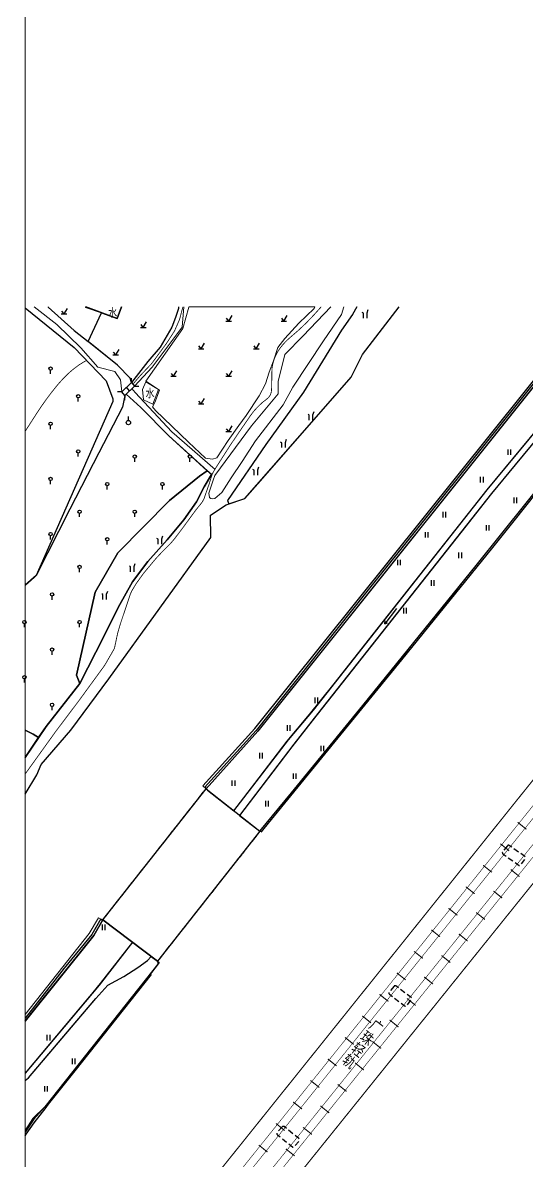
# Model space of a CAD drawing. Extents: x 396500 to 398250, y 1005980 to 1008200.
# Drawn here: x 397299.6 to 397391, y 1007245.2 to 1007451.5 of the extents above; entities that cross this region are included whole.
import ezdxf
from ezdxf.enums import TextEntityAlignment as Align

# ---------------------------------------------------------------- set-up
doc = ezdxf.new("R2010")
doc.units = 0
doc.header["$LTSCALE"] = 0.5
for name, pattern in [('X2', [10, 8, -2]), ('X3', [5, 4, -1]), ('X31', [1.8, 1.2, -0.6]), ('X5', [3, 2, -1])]:
    doc.linetypes.add(name, pattern=pattern)
doc.layers.get('0').update_dxf_attribs({"linetype": 'CONTINUOUS'})
doc.layers.add('ASSIST', color=7, linetype='CONTINUOUS', plot=False)
for name, color, linetype in [('DGX', 2, 'CONTINUOUS'), ('DLSS', 4, 'CONTINUOUS'), ('DMTZ', 3, 'CONTINUOUS'), ('JMD', 6, 'CONTINUOUS'), ('SXSS', 5, 'CONTINUOUS'), ('ZBTZ', 3, 'CONTINUOUS')]:
    doc.layers.add(name, color=color, linetype=linetype)
doc.layers.add('绘图层', color=6, linetype='CONTINUOUS', lineweight=5)
doc.styles.add('正等线体', font='simhei.ttf')
doc.styles.add('细等线体', font='长等线体_0.TTF', dxfattribs={"width": 0.8})
doc.linetypes.add('10421', pattern='A,2,[150,AAA.SHX,S=1,R=0,X=0,Y=1],1e-11', length=2)
doc.linetypes.add('10422', pattern='A,2,[150,AAA.SHX,S=1,R=0,X=0,Y=1],2,[177,AAA.SHX,S=1,R=0,X=0,Y=0.8],1e-09', length=4)
doc.linetypes.add('1161', pattern='A,0,[149,AAA.SHX,S=0.15,R=0,X=0,Y=0],-1.6', length=1.6)
doc.linetypes.add('444', pattern='A,4.5,[145,AAA.SHX,S=1,R=0,X=0,Y=1],4.5,-0.5,[146,AAA.SHX,S=1,R=0,X=0,Y=0],-0.5', length=10)
doc.linetypes.add('833', pattern='A,2,[150,AAA.SHX,S=0.8,R=0,X=0,Y=0.8],2,[150,AAA.SHX,S=2,R=0,X=0,Y=2],1e-11', length=4)

# ---------------------------------------------------------------- blocks, each defined once
blk = doc.blocks.new('gc125')
blk.add_line((0, 0.8), (0, 2.2))
blk.add_circle((0, 0), 0.8)
blk = doc.blocks.new('gc086')
for p, q in [((0, 0), (7, 0)), ((7, 0), (6.18, 0.57)), ((7, 0), (6.18, -0.57))]:
    blk.add_line(p, q)
blk = doc.blocks.new('gc325')
blk.add_line((0, 0), (0, 1.3))
blk.add_circle((0, 1.9), 0.6)
blk = doc.blocks.new('gc246')
at = {"flags": 128}
for points in [[(-0.39, 0.42), (-0.39, 2.22), (-0.83, 2.47)], [(1.22, 3.35), (0.81, 2.22), (0.81, 0.42)]]:
    blk.add_lwpolyline(points, dxfattribs=at)
blk = doc.blocks.new('gc121')
for p, q in [((-0.5, -1), (-0.5, 1)), ((0.5, -1), (0.5, 1))]:
    blk.add_line(p, q)
blk = doc.blocks.new('gc123')
for p, q in [((-1, 0), (1, 0)), ((0, 0), (-0.8, 1)), ((0, 0), (1.2, 2))]:
    blk.add_line(p, q)

msp = doc.modelspace()

# ---------------------------------------------------------------- linework, layer by layer
at = {"layer": 'ASSIST', "linetype": '1161', "flags": 128}
for points in [[(397300, 1007399.85), (397308.89, 1007392.64), (397314.68, 1007386.57), (397315.92, 1007383.33), (397315.92, 1007382.87), (397302, 1007351.3), (397300, 1007349.53)], [(397304.18, 1007400), (397304.19, 1007399.97), (397308.93, 1007395.73), (397311.44, 1007393.72), (397313.85, 1007398.91), (397311.01, 1007399.91), (397311.04, 1007400)], [(397327.84, 1007400), (397327.81, 1007399.73), (397327.3, 1007398.09), (397326.61, 1007396.31), (397324.5, 1007392.7), (397322.27, 1007390.07), (397319.27, 1007386.28), (397319.05, 1007387.08), (397316.78, 1007389.46), (397311.44, 1007393.72), (397313.85, 1007398.91), (397316.72, 1007397.9), (397317.46, 1007400)], [(397360.14, 1007400), (397360.13, 1007399.98), (397359.38, 1007398.62), (397357.34, 1007395.75), (397350.45, 1007384.55), (397343.67, 1007375.07), (397336.72, 1007364.9), (397336.93, 1007364.27), (397339.86, 1007365.24), (397342.7, 1007368.48), (397351.59, 1007378.62), (397359.09, 1007387.26), (397361.16, 1007391.37), (397367.84, 1007400)], [(397300, 1007323.26), (397301.48, 1007322.58), (397302.44, 1007321.92), (397303.85, 1007323.96), (397309.92, 1007331.76), (397309.32, 1007333.25), (397312.73, 1007348.3), (397316.8, 1007355.44), (397326.17, 1007364.93), (397331.64, 1007369.3), (397333.04, 1007370.29), (397326.09, 1007376.6), (397320.99, 1007381.75), (397318.31, 1007384.16), (397318.06, 1007383.91), (397317.67, 1007381.8), (397313.36, 1007373.54), (397308.1, 1007363.34), (397302, 1007351.3), (397301.66, 1007350.95), (397300, 1007349.5)]]:
    msp.add_lwpolyline(points, dxfattribs=at)
at = {"layer": 'ASSIST', "linetype": '1161', "lineweight": 0}
msp.add_lwpolyline([(397352.54, 1007399.98), (397352.42, 1007399.71), (397349.62, 1007397.04), (397347.09, 1007394.27), (397345.83, 1007392.66), (397345.04, 1007390.22), (397344.27, 1007388.18), (397343.56, 1007386.07), (397342.41, 1007383.86), (397340.1, 1007380.3), (397338.75, 1007378.49), (397336.84, 1007375.75), (397334.78, 1007372.66), (397333.96, 1007372.42), (397332.71, 1007372.57), (397329.65, 1007375.47), (397323.66, 1007381.24), (397323.09, 1007381.85), (397323.5, 1007382.66), (397324.39, 1007384.93), (397321.92, 1007386.56), (397328.62, 1007396.07), (397329.69, 1007399.97)], close=True, dxfattribs=at)
msp.add_lwpolyline([(397352.55, 1007400), (397329.69, 1007400)], dxfattribs=at)
at = {"layer": 'ASSIST', "linetype": 'Continuous', "flags": 128}
for points in [[(397403.74, 1007400), (397397.48, 1007392.18), (397392.23, 1007385.63), (397364.06, 1007350.42), (397342.21, 1007323.12), (397332.82, 1007312.67), (397333.07, 1007312.43), (397337.85, 1007308.67), (397341.68, 1007313.64), (397347.54, 1007321.27), (397351.58, 1007326.09), (397356.02, 1007331.67), (397363.16, 1007340.72), (397377.92, 1007359.42), (397383.76, 1007366.83), (397393.06, 1007378.07), (397401.42, 1007388.17), (397402.3, 1007389.23), (397403.92, 1007391.18), (397406.69, 1007394.49), (397409.41, 1007397.73), (397411.29, 1007399.98), (397411.31, 1007400)], [(397407.07, 1007393.42), (397388.86, 1007371.37), (397384.57, 1007366.18), (397379.89, 1007360.25), (397369.01, 1007346.46), (397352.04, 1007324.95), (397348.35, 1007320.25), (397344.93, 1007315.75), (397338.9, 1007307.84), (397342.56, 1007304.95), (397348.28, 1007311.93), (397361.24, 1007327.77), (397381.78, 1007353.12), (397395.74, 1007370.51)], [(397300, 1007318.35), (397302.44, 1007321.92), (397301.48, 1007322.58), (397300, 1007323.26)]]:
    msp.add_lwpolyline(points, dxfattribs=at)
for points in [[(397319.82, 1007385.63), (397318.06, 1007383.91), (397317.55, 1007384.61), (397319.27, 1007386.28)], [(397314.12, 1007288.92), (397332.8, 1007312.64), (397342.56, 1007304.95), (397323.99, 1007281.4)]]:
    msp.add_lwpolyline(points, close=True, dxfattribs=at)
at = {"layer": 'DGX', "color": 3, "linetype": 'Continuous', "lineweight": -2, "const_width": 0.15, "elevation": 15}
msp.add_lwpolyline([(397311.14, 1007390.28), (397310.73, 1007390.06), (397310.34, 1007389.83), (397309.97, 1007389.59), (397309.61, 1007389.35), (397309.26, 1007389.09), (397308.91, 1007388.83), (397308.57, 1007388.55), (397308.23, 1007388.26), (397307.89, 1007387.96), (397307.55, 1007387.64), (397307.22, 1007387.31), (397306.89, 1007386.97), (397306.57, 1007386.62), (397306.24, 1007386.25), (397305.91, 1007385.87), (397305.59, 1007385.48), (397305.26, 1007385.07), (397304.93, 1007384.65), (397304.59, 1007384.22), (397304.26, 1007383.77), (397303.91, 1007383.31), (397303.57, 1007382.83), (397303.22, 1007382.34), (397302.87, 1007381.84), (397302.43, 1007381.18), (397301.82, 1007380.24), (397301.03, 1007379.01), (397300.06, 1007377.5), (397300, 1007377.4)], dxfattribs=at)
at = {"layer": 'DLSS', "linetype": 'Continuous'}
for p, q in [((397319.27, 1007386.28), (397319.28, 1007387.08)), ((397317.55, 1007384.61), (397316.75, 1007384.62)), ((397317.55, 1007384.61), (397319.27, 1007386.28)), ((397319.82, 1007385.63), (397318.06, 1007383.91)), ((397318.94, 1007384.77), (397318.41, 1007385.45)), ((397319.82, 1007385.63), (397320.62, 1007385.62)), ((397318.06, 1007383.91), (397318.05, 1007383.11))]:
    msp.add_line(p, q, dxfattribs=at)
at = {"layer": 'DLSS', "linetype": 'X3', "const_width": 0.15, "flags": 128}
msp.add_lwpolyline([(397300, 1007399.85), (397308.89, 1007392.64), (397314.68, 1007386.57), (397315.92, 1007383.33), (397315.92, 1007382.87), (397302, 1007351.3), (397301.66, 1007350.95), (397300, 1007349.5)], dxfattribs=at)
at = {"layer": 'DLSS', "linetype": 'Continuous', "const_width": 0.2, "elevation": -27.35, "flags": 128}
for points in [[(397461.08, 1007400), (397445.43, 1007380.59), (397404.43, 1007329.63), (397322.58, 1007227.59), (397300.27, 1007200.01), (397300.26, 1007200)], [(397315.2, 1007200), (397476.21, 1007399.99), (397476.22, 1007400)]]:
    msp.add_lwpolyline(points, dxfattribs=at)
at = {"layer": 'DLSS', "color": 7, "linetype": 'X2', "const_width": 0.1, "elevation": -27.35, "flags": 128}
for points in [[(397464.8, 1007400), (397463.35, 1007398.19), (397447.69, 1007378.77), (397406.69, 1007327.81), (397324.84, 1007225.77), (397303.99, 1007200)], [(397311.36, 1007200), (397312.85, 1007201.87), (397472.36, 1007400)]]:
    msp.add_lwpolyline(points, dxfattribs=at)
at = {"layer": 'DLSS', "linetype": 'X2', "const_width": 0.1, "elevation": -27.35, "flags": 128}
for points in [[(397466.65, 1007400), (397464.46, 1007397.29), (397448.8, 1007377.87), (397407.81, 1007326.91), (397325.95, 1007224.87), (397305.84, 1007200)], [(397309.52, 1007200), (397311.73, 1007202.77), (397470.52, 1007400)]]:
    msp.add_lwpolyline(points, dxfattribs=at)
at = {"layer": 'DLSS', "linetype": 'X3', "flags": 128}
msp.add_lwpolyline([(397328.61, 1007400, 0.15, 0.15, 0), (397328.01, 1007397.72, 0.15, 0.15, 0), (397327.1, 1007395.64, 0.15, 0.15, 0), (397325.67, 1007393.42, 0.15, 0.15, 0), (397322.95, 1007389.72, 0.15, 0.15, 0), (397320.9, 1007387.56, 0.15, 0.15, 0), (397319.54, 1007385.97, 0, 0, 0)], format="xyseb", dxfattribs=at)
at = {"layer": 'DLSS', "linetype": 'Continuous', "const_width": 0.2, "flags": 128}
for points in [[(397390.87, 1007305.32), (397389.29, 1007306.59)], [(397387.75, 1007301.42), (397386.16, 1007302.69)], [(397384.62, 1007297.52), (397383.03, 1007298.79)], [(397388.04, 1007298.02), (397389.62, 1007296.74)], [(397381.49, 1007293.62), (397379.9, 1007294.89)], [(397384.9, 1007294.13), (397386.49, 1007292.85)], [(397378.36, 1007289.72), (397376.77, 1007290.99)], [(397381.77, 1007290.23), (397383.35, 1007288.96)], [(397375.23, 1007285.82), (397373.64, 1007287.09)], [(397378.63, 1007286.34), (397380.22, 1007285.06)], [(397372.1, 1007281.92), (397370.52, 1007283.19)], [(397375.49, 1007282.44), (397377.08, 1007281.17)], [(397368.97, 1007278.02), (397367.39, 1007279.29)], [(397372.36, 1007278.55), (397373.94, 1007277.27)], [(397365.85, 1007274.12), (397364.26, 1007275.39)], [(397369.22, 1007274.65), (397370.81, 1007273.38)], [(397362.72, 1007270.22), (397361.13, 1007271.49)], [(397366.09, 1007270.76), (397367.67, 1007269.48)], [(397359.59, 1007266.32), (397358, 1007267.59)], [(397362.95, 1007266.86), (397364.54, 1007265.59)], [(397356.46, 1007262.42), (397354.87, 1007263.69)], [(397359.82, 1007262.97), (397361.4, 1007261.69)], [(397353.33, 1007258.52), (397351.74, 1007259.79)], [(397356.68, 1007259.07), (397358.27, 1007257.8)], [(397350.2, 1007254.62), (397348.61, 1007255.89)], [(397353.55, 1007255.18), (397355.13, 1007253.9)], [(397347.07, 1007250.71), (397345.49, 1007251.99)], [(397350.41, 1007251.28), (397352, 1007250.01)], [(397343.94, 1007246.81), (397342.36, 1007248.09)], [(397347.27, 1007247.39), (397348.86, 1007246.11)]]:
    msp.add_lwpolyline(points, dxfattribs=at)
at = {"layer": 'DLSS', "linetype": 'X5', "flags": 128}
for points in [[(397387.42, 1007302.32), (397386.53, 1007301.17, 0.393156), (397386.66, 1007300.83), (397389.56, 1007298.76), (397389.67, 1007298.72), (397389.82, 1007298.81), (397390.69, 1007300.03), (397390.72, 1007300.13), (397390.65, 1007300.31), (397390.57, 1007300.39), (397387.77, 1007302.37, 0.399848)], [(397366.88, 1007276.88), (397365.95, 1007275.76, 0.393156), (397366.07, 1007275.42), (397368.9, 1007273.25), (397369, 1007273.21), (397369.16, 1007273.29), (397370.07, 1007274.48), (397370.11, 1007274.58), (397370.05, 1007274.77), (397369.97, 1007274.84), (397367.23, 1007276.92, 0.399848)], [(397346.6, 1007251.39), (397345.64, 1007250.3, 0.393156), (397345.75, 1007249.95), (397348.52, 1007247.71), (397348.63, 1007247.67), (397348.79, 1007247.75), (397349.73, 1007248.91), (397349.77, 1007249.01), (397349.71, 1007249.2), (397349.64, 1007249.28), (397346.95, 1007251.42, 0.399848)]]:
    msp.add_lwpolyline(points, format="xyb", close=True, dxfattribs=at)
at = {"layer": 'DMTZ', "linetype": '10421', "flags": 128}
msp.add_lwpolyline([(397300, 1007311.65), (397302.13, 1007315.16), (397302.95, 1007317.04), (397308.27, 1007323.28), (397315.17, 1007332.61), (397333.67, 1007358.17), (397333.62, 1007362.25), (397336.44, 1007364.11), (397339.86, 1007365.24), (397351.59, 1007378.62), (397359.09, 1007387.26), (397361.16, 1007391.37), (397367.84, 1007400)], dxfattribs=at)
at = {"layer": 'DMTZ', "linetype": '10421', "lineweight": 0}
for points in [[(397301.63, 1007400), (397305.76, 1007396.78), (397310.14, 1007392.57), (397313.21, 1007389.05), (397316.25, 1007388.26), (397317.28, 1007386.8), (397317.55, 1007384.61)], [(397319.27, 1007386.28), (397319.05, 1007387.08), (397316.78, 1007389.46), (397308.93, 1007395.73), (397304.19, 1007399.97), (397304.18, 1007400)], [(397328.79, 1007400), (397328.51, 1007396.33), (397323.07, 1007389.07), (397319.82, 1007385.63)], [(397357.79, 1007400), (397357.36, 1007398.61), (397354.11, 1007393.83), (397348.54, 1007385.43), (397346.79, 1007382.25), (397341.8, 1007375.73), (397339.33, 1007371.98), (397337.34, 1007369.03), (397335.66, 1007366.38), (397334.4, 1007365.27), (397333.93, 1007365.19), (397333.67, 1007365.27), (397333.42, 1007365.46), (397333.33, 1007366.26), (397334.07, 1007368.56), (397334.42, 1007369.44)], [(397334.42, 1007369.44), (397341.02, 1007378.41), (397345.87, 1007384.25), (397345.89, 1007386.49), (397347.07, 1007391.39), (397350.42, 1007394.77), (397355.41, 1007399.98), (397355.43, 1007400)], [(397336.72, 1007364.9), (397343.67, 1007375.07), (397350.45, 1007384.55), (397357.34, 1007395.75), (397359.38, 1007398.62), (397360.13, 1007399.98), (397360.14, 1007400)], [(397334.47, 1007370.5), (397326.58, 1007377.35), (397319.98, 1007384.47), (397319.36, 1007385.18)], [(397318.06, 1007383.91), (397317.67, 1007381.8), (397313.36, 1007373.54), (397308.1, 1007363.34)], [(397318.31, 1007384.16), (397320.99, 1007381.75), (397326.09, 1007376.6), (397333.07, 1007370.26), (397333.81, 1007369.59)]]:
    msp.add_lwpolyline(points, dxfattribs=at)
at = {"layer": 'DMTZ', "linetype": '10422'}
msp.add_lwpolyline([(397403.74, 1007400), (397342.21, 1007323.12), (397332.82, 1007312.67), (397332.2, 1007313.16), (397341.63, 1007323.58), (397402.91, 1007400)], dxfattribs=at)
at = {"layer": 'DMTZ', "linetype": '10422', "lineweight": 0}
for points in [[(397342.56, 1007304.95), (397348.53, 1007312.23), (397351.68, 1007316.04), (397368.12, 1007336.21), (397370.71, 1007339.49), (397376.62, 1007346.72), (397380.47, 1007351.5), (397383.49, 1007355.22), (397403.81, 1007380.59), (397406.15, 1007383.6), (397406.99, 1007382.85), (397409.66, 1007386.22), (397408.82, 1007386.88), (397419.27, 1007400)], [(397300, 1007271.74), (397311.65, 1007286.45), (397313.34, 1007289.25), (397314.12, 1007288.92)], [(397303.58, 1007255), (397324.34, 1007281.14)], [(397300, 1007250.74), (397301.39, 1007252.87)]]:
    msp.add_lwpolyline(points, dxfattribs=at)
at = {"layer": 'DMTZ', "linetype": '10421'}
msp.add_lwpolyline([(397333.81, 1007369.59), (397332.49, 1007367.36), (397331.1, 1007364.68), (397328.78, 1007361.39), (397325.79, 1007357.77), (397322.28, 1007353.84), (397319.45, 1007350.17), (397316.88, 1007345.49), (397314.27, 1007340.23), (397309.92, 1007331.76), (397303.85, 1007323.96), (397300, 1007318.35)], dxfattribs=at)
at = {"layer": 'DMTZ', "linetype": '10422', "flags": 128}
for points in [[(397314.12, 1007288.92), (397312.45, 1007286.07), (397300, 1007270.54)], [(397301.39, 1007252.87), (397303.58, 1007255)]]:
    msp.add_lwpolyline(points, dxfattribs=at)
at = {"layer": 'JMD', "linetype": '444', "flags": 128}
for points in [[(397403.27, 1007400), (397361.69, 1007348.08), (397341.91, 1007323.22), (397332.52, 1007312.9)], [(397342.77, 1007304.8), (397368.28, 1007336.01), (397384.8, 1007356.4), (397388.66, 1007361.21), (397400.64, 1007376.27), (397406.42, 1007383.36)], [(397313.71, 1007289.1), (397312.11, 1007286.25), (397307.11, 1007280.12), (397301.8, 1007273.3), (397300, 1007271.07)], [(397303.81, 1007254.91), (397304.26, 1007255.48), (397309.09, 1007261.53), (397322.91, 1007279)], [(397300, 1007249.75), (397300.22, 1007250.07), (397301.63, 1007252.1), (397303.81, 1007254.91)]]:
    msp.add_lwpolyline(points, dxfattribs=at)
at = {"layer": 'SXSS', "linetype": 'Continuous'}
for p, q in [((397332.8, 1007312.64), (397332.74, 1007313.14)), ((397332.8, 1007312.64), (397342.56, 1007304.95)), ((397342.56, 1007304.95), (397343.06, 1007305.01)), ((397314.12, 1007288.92), (397313.62, 1007288.86)), ((397314.12, 1007288.92), (397323.99, 1007281.4)), ((397323.99, 1007281.4), (397324.04, 1007280.91))]:
    msp.add_line(p, q, dxfattribs=at)
at = {"layer": 'SXSS', "linetype": 'Continuous', "const_width": 0.15, "flags": 128}
msp.add_lwpolyline([(397300, 1007315.3), (397305.48, 1007322.93), (397309.85, 1007328.74), (397314.43, 1007335.02), (397316.2, 1007338.09), (397316.77, 1007340.79), (397317.25, 1007342.45), (397317.85, 1007344.25), (397318.11, 1007345), (397318.66, 1007346.67), (397319.06, 1007347.86), (397319.36, 1007348.54), (397320.23, 1007349.97), (397321.48, 1007351.7), (397323.7, 1007354.36), (397324.71, 1007355.45), (397325.76, 1007356.5), (397326.44, 1007357.2), (397327.08, 1007357.94), (397328.66, 1007360.04), (397330.94, 1007363.15), (397331.81, 1007364.23), (397332.18, 1007364.71), (397332.42, 1007365.18), (397333.42, 1007368.04), (397333.73, 1007369.07), (397333.89, 1007369.58), (397334.28, 1007370.35), (397337.11, 1007374.79), (397338.41, 1007376.72), (397340.82, 1007380.23), (397341.47, 1007381.1), (397342.2, 1007381.9), (397342.99, 1007382.64), (397343.84, 1007383.31), (397344.18, 1007383.62), (397344.42, 1007383.97), (397344.59, 1007384.38), (397344.67, 1007384.81), (397344.69, 1007385.34), (397344.72, 1007386.72), (397344.73, 1007387.42), (397344.74, 1007388.2), (397344.78, 1007388.93), (397344.91, 1007389.67), (397345.11, 1007390.37), (397345.39, 1007391.09), (397345.72, 1007391.75), (397346.13, 1007392.38), (397346.75, 1007393.17), (397347.43, 1007393.89), (397348.18, 1007394.56), (397349.61, 1007395.8), (397350.97, 1007397.09), (397352.26, 1007398.43), (397353.66, 1007399.98), (397353.68, 1007400)], dxfattribs=at)
at = {"layer": 'SXSS', "linetype": 'Continuous', "flags": 128}
msp.add_lwpolyline([(397317.46, 1007400), (397316.72, 1007397.9), (397311.04, 1007400)], dxfattribs=at)
at = {"layer": 'SXSS', "linetype": '833', "lineweight": 0, "flags": 128}
for points in [[(397411.31, 1007400), (397411.29, 1007399.98), (397402.78, 1007389.81), (397383.76, 1007366.83), (397352.28, 1007326.93), (397347.75, 1007321.54), (397337.85, 1007308.67)], [(397338.9, 1007307.84), (397348.73, 1007320.75), (397353.09, 1007326.29), (397384.57, 1007366.18), (397403.58, 1007389.15), (397412.45, 1007399.98), (397412.47, 1007400)], [(397319.47, 1007284.85), (397313.62, 1007277.35), (397313.06, 1007276.67), (397312.05, 1007275.45), (397311.68, 1007275.01), (397300, 1007261.13)], [(397300, 1007259.78), (397300.65, 1007260.29), (397312.83, 1007274.65), (397315.03, 1007277.06), (397317.88, 1007278.61), (397319.81, 1007279.84), (397320.43, 1007280.24), (397322.21, 1007281.55), (397322.87, 1007282.25)]]:
    msp.add_lwpolyline(points, dxfattribs=at)
at = {"layer": 'SXSS', "linetype": 'Continuous', "lineweight": 0}
msp.add_lwpolyline([(397321.47, 1007383.13), (397323.16, 1007382.39), (397324.19, 1007385), (397321.88, 1007386.41), (397321.26, 1007385)], close=True, dxfattribs=at)
at = {"layer": 'SXSS', "linetype": 'X31', "flags": 128}
for points in [[(397314.12, 1007288.92), (397332.8, 1007312.64)], [(397342.56, 1007304.95), (397323.99, 1007281.4)]]:
    msp.add_lwpolyline(points, dxfattribs=at)
at = {"layer": 'ZBTZ', "linetype": '1161', "flags": 128}
for points in [[(397309.92, 1007331.76), (397309.32, 1007333.25), (397312.73, 1007348.3), (397316.8, 1007355.44), (397326.17, 1007364.93), (397331.64, 1007369.3), (397333.04, 1007370.29)], [(397329.81, 1007367.84), (397331.64, 1007369.3), (397333.04, 1007370.29)], [(397302.44, 1007321.92), (397301.48, 1007322.58), (397300, 1007323.26)]]:
    msp.add_lwpolyline(points, dxfattribs=at)
msp.add_lwpolyline([(397333.81, 1007369.59), (397333.04, 1007370.29), (397331.64, 1007369.3), (397326.17, 1007364.93), (397316.8, 1007355.44), (397312.73, 1007348.3), (397309.32, 1007333.25), (397309.92, 1007331.76), (397314.27, 1007340.23), (397316.88, 1007345.49), (397319.45, 1007350.17), (397322.28, 1007353.84), (397325.79, 1007357.77), (397328.78, 1007361.39), (397331.1, 1007364.68), (397332.49, 1007367.36)], close=True, dxfattribs=at)
at = {"layer": 'ZBTZ', "linetype": 'Continuous', "flags": 128}
for points in [[(397300, 1007270.54), (397303.54, 1007274.96), (397312.45, 1007286.07), (397314.12, 1007288.92), (397319.47, 1007284.85), (397313.41, 1007277.09), (397307.09, 1007269.49), (397300, 1007261.13)], [(397300, 1007259.78), (397300.65, 1007260.29), (397308.35, 1007269.37), (397312.83, 1007274.65), (397315.03, 1007277.06), (397317.88, 1007278.61), (397320.43, 1007280.24), (397322.21, 1007281.55), (397322.87, 1007282.25), (397323.99, 1007281.4), (397324.34, 1007281.14), (397322.11, 1007278.33), (397314.26, 1007268.45), (397308.27, 1007260.9), (397303.58, 1007255), (397301.61, 1007252.77), (397300, 1007250.42)]]:
    msp.add_lwpolyline(points, dxfattribs=at)
at = {"layer": '绘图层', "linetype": 'Continuous', "flags": 128}
msp.add_lwpolyline([(397300, 1007530), (397300, 1007130), (397700, 1007130), (397700, 1007530)], close=True, dxfattribs=at)

# ---------------------------------------------------------------- block references
at = {"layer": 'SXSS', "linetype": 'Continuous', "xscale": 0.5, "yscale": 0.5, "zscale": 0.5, "rotation": 232.3303824739747}
msp.add_blockref('gc086', (397367.36, 1007345.34), dxfattribs=at)
at = {"layer": 'ZBTZ', "linetype": 'Continuous', "xscale": 0.5, "yscale": 0.5}
for name, p in [('gc123', (397307.07, 1007398.72)), ('gc246', (397361.53, 1007397.76)), ('gc123', (397321.44, 1007396.28)), ('gc123', (397336.92, 1007397.42)), ('gc123', (397346.92, 1007397.42)), ('gc123', (397331.92, 1007392.42)), ('gc123', (397341.92, 1007392.42)), ('gc123', (397316.44, 1007391.28)), ('gc325', (397304.64, 1007387.86)), ('gc123', (397326.92, 1007387.42)), ('gc123', (397336.92, 1007387.42)), ('gc325', (397309.64, 1007382.86)), ('gc123', (397331.92, 1007382.42)), ('gc246', (397351.72, 1007379.27)), ('gc325', (397304.64, 1007377.86)), ('gc125', (397318.74, 1007379.02)), ('gc123', (397336.92, 1007377.42)), ('gc246', (397346.72, 1007374.27)), ('gc325', (397309.64, 1007372.86)), ('gc325', (397319.89, 1007371.92)), ('gc325', (397329.89, 1007371.92)), ('gc121', (397387.82, 1007373.67)), ('gc246', (397341.72, 1007369.27)), ('gc325', (397304.64, 1007367.86)), ('gc325', (397314.89, 1007366.92)), ('gc325', (397324.89, 1007366.92)), ('gc121', (397382.82, 1007368.67)), ('gc121', (397388.9, 1007364.95)), ('gc325', (397309.89, 1007361.92)), ('gc325', (397319.89, 1007361.92)), ('gc121', (397376.01, 1007362.33)), ('gc121', (397383.9, 1007359.95)), ('gc325', (397304.64, 1007357.86)), ('gc325', (397314.89, 1007356.92)), ('gc246', (397324.32, 1007356.76)), ('gc121', (397372.82, 1007358.67)), ('gc121', (397367.82, 1007353.67)), ('gc121', (397378.9, 1007354.95)), ('gc325', (397309.89, 1007351.92)), ('gc246', (397319.32, 1007351.76)), ('gc121', (397373.9, 1007349.95)), ('gc325', (397304.89, 1007346.92)), ('gc246', (397314.32, 1007346.76)), ('gc121', (397368.9, 1007344.95)), ('gc325', (397299.89, 1007341.92)), ('gc325', (397309.89, 1007341.92)), ('gc325', (397304.89, 1007336.92)), ('gc325', (397299.89, 1007331.92)), ('gc121', (397352.82, 1007328.67)), ('gc325', (397304.89, 1007326.92)), ('gc121', (397347.82, 1007323.67)), ('gc121', (397342.82, 1007318.67)), ('gc121', (397353.9, 1007319.95)), ('gc121', (397348.9, 1007314.95)), ('gc121', (397337.82, 1007313.67)), ('gc121', (397343.9, 1007309.95)), ('gc121', (397314.28, 1007287.55)), ('gc121', (397304.28, 1007267.55)), ('gc121', (397308.85, 1007263.27)), ('gc121', (397303.85, 1007258.27))]:
    msp.add_blockref(name, p, dxfattribs=at)

# ---------------------------------------------------------------- texts
at = {"layer": 'DLSS', "linetype": 'Continuous', "insert": (397363.42, 1007271.03), "char_height": 2, "width": 0.8, "attachment_point": 1, "rotation": 322.1795, "line_spacing_factor": 0.8, "style": '正等线体'}
msp.add_mtext('{\\W0.8;广珠轻轨}', dxfattribs=at)
at = {"layer": 'SXSS', "linetype": 'Continuous', "style": '细等线体', "width": 0.8}
for p in [(397315.89, 1007398.99), (397322.66, 1007384.37)]:
    msp.add_text('水', height=1.5, dxfattribs=at).set_placement(p, align=Align.MIDDLE)

doc.saveas('drawing.dxf')
